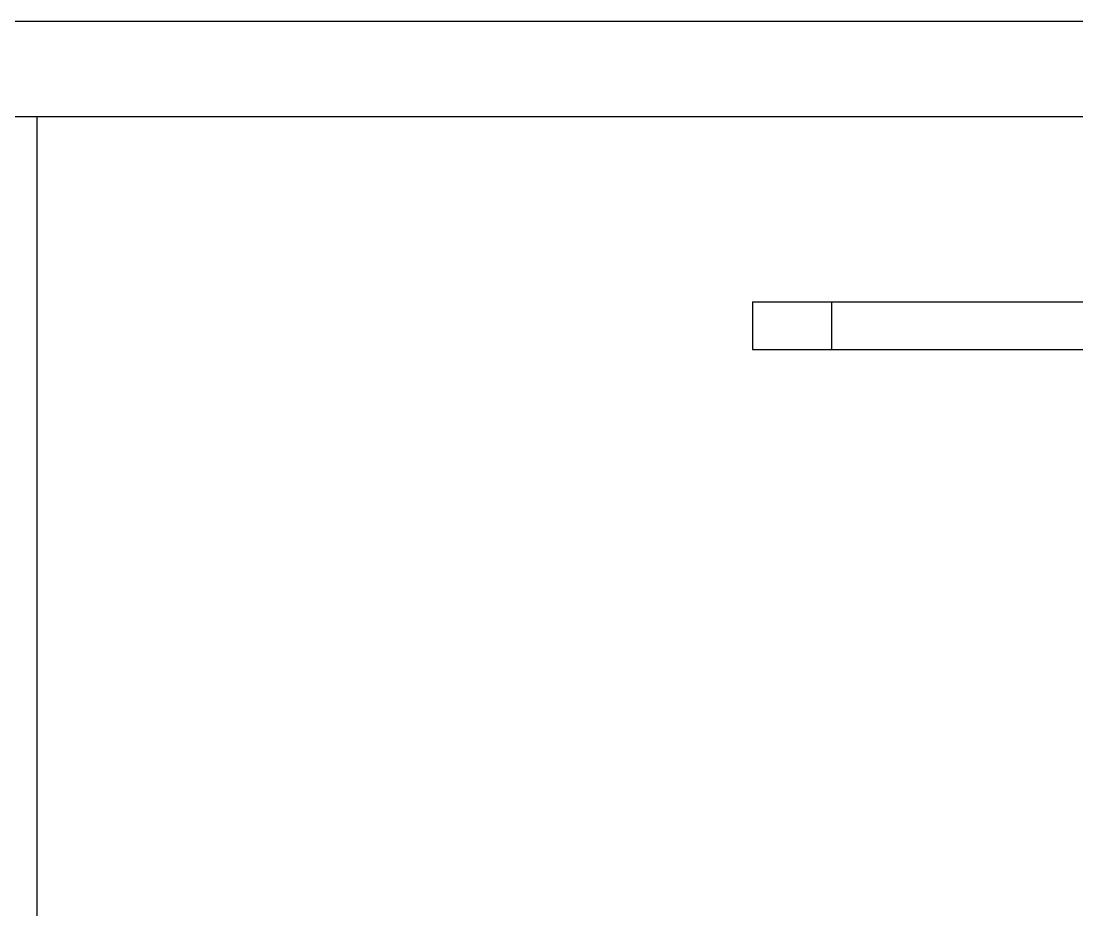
# Model space of a CAD drawing. Header units: millimetres. Extents: x 976 to 9349, y -1578 to 2211.
# Drawn here: x 6659.81 to 6693.01, y -624.76 to -596.81 of the extents above; entities that cross this region are included whole.
import ezdxf

# ---------------------------------------------------------------- set-up
doc = ezdxf.new("R2010")
doc.units = ezdxf.units.MM
doc.layers.add('Meble', color=42, linetype='Continuous')
doc.layers.add('Płytki', color=254, linetype='Continuous')

# ---------------------------------------------------------------- blocks, each defined once
blk = doc.blocks.new('Z$W@#292')
for p, q in [((0, 1.5), (15, 1.5)), ((0, 1.5), (0, 0)), ((2.5, 0), (2.5, 1.5)), ((12.5, 0), (12.5, 1.5)), ((15, 1.5), (15, 0)), ((0, 0), (15, 0))]:
    blk.add_line(p, q)
blk = doc.blocks.new('Z$W@#27593')
for p, q in [((0, 0), (0, 88.9)), ((0, 88.9), (60, 88.9))]:
    blk.add_line(p, q)
blk.add_blockref('Z$W@#292', (22.5, 81.575))
blk = doc.blocks.new('Z$W@#22725')
for p in [(0, 88.9), (80, 0)]:
    blk.add_line(p, (80, 88.9))
blk = doc.blocks.new('Z$W@#2324')
for p, q in [((0, 3), (251, 3)), ((0, 0), (251, 0))]:
    blk.add_line(p, q)

msp = doc.modelspace()

# ---------------------------------------------------------------- linework, layer by layer
at = {"layer": 'Płytki'}
msp.add_line((6530.305, -596.81), (6781.305, -596.81), dxfattribs=at)

# ---------------------------------------------------------------- block references
at = {"layer": 'Meble'}
for name, p in [('Z$W@#2324', (6530.305, -599.81)), ('Z$W@#22725', (6580.305, -688.71)), ('Z$W@#27593', (6660.305, -688.71))]:
    msp.add_blockref(name, p, dxfattribs=at)

doc.saveas('drawing.dxf')
